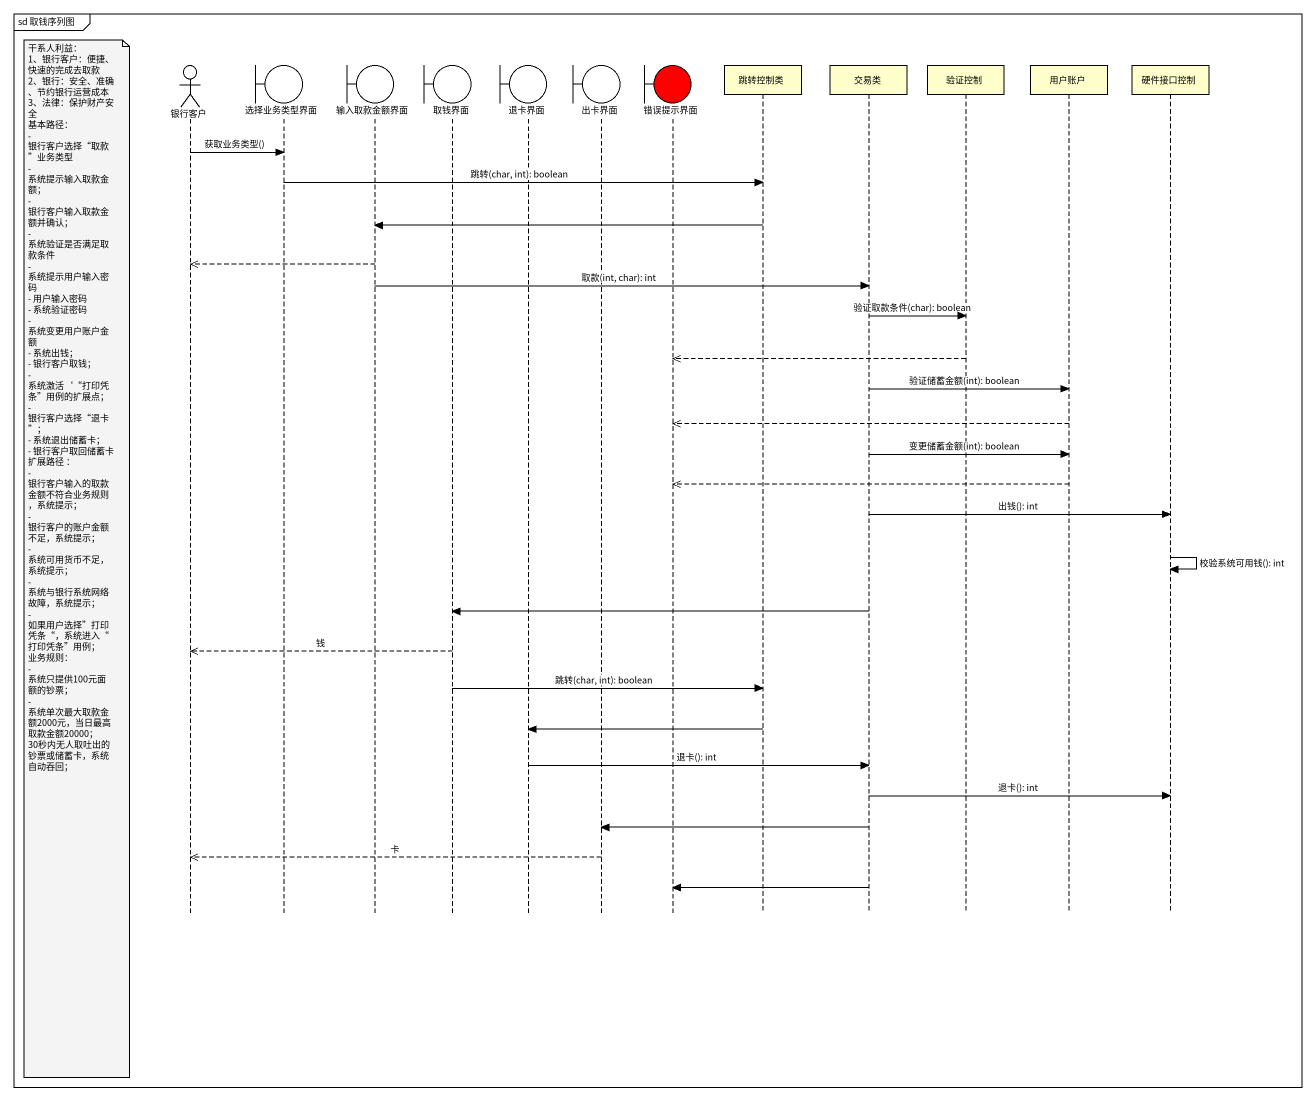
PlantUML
@startuml
mainframe sd 取钱序列图
hide footbox
actor 银行客户
boundary 选择业务类型界面
boundary 输入取款金额界面
boundary 取钱界面
boundary 退卡界面
boundary 出卡界面
boundary 错误提示界面 #FF0000
participant 跳转控制类
participant 交易类
participant 验证控制
participant 用户账户
participant 硬件接口控制

银行客户 -> 选择业务类型界面 : 获取业务类型()
选择业务类型界面 -> 跳转控制类 : 跳转(char, int): boolean
跳转控制类 -> 输入取款金额界面
输入取款金额界面 -->> 银行客户
输入取款金额界面 -> 交易类 : 取款(int, char): int
交易类 -> 验证控制 : 验证取款条件(char): boolean
验证控制 -->> 错误提示界面
交易类 -> 用户账户 : 验证储蓄金额(int): boolean
用户账户 -->> 错误提示界面
交易类 -> 用户账户 : 变更储蓄金额(int): boolean
用户账户 -->> 错误提示界面
交易类 -> 硬件接口控制 : 出钱(): int
硬件接口控制 -> 硬件接口控制 : 校验系统可用钱(): int
note left of 银行客户
  干系人利益：
  1、银行客户：便捷、快速的完成去取款
  2、银行：安全、准确、节约银行运营成本
  3、法律：保护财产安全
  基本路径：
  - 银行客户选择“取款”业务类型
  - 系统提示输入取款金额；
  - 银行客户输入取款金额并确认；
  - 系统验证是否满足取款条件
  - 系统提示用户输入密码
  - 用户输入密码
  - 系统验证密码
  - 系统变更用户账户金额
  - 系统出钱；
  - 银行客户取钱；
  - 系统激活‘“打印凭条”用例的扩展点；
  - 银行客户选择“退卡”；
  - 系统退出储蓄卡；
  - 银行客户取回储蓄卡
  扩展路径 ：
  - 银行客户输入的取款金额不符合业务规则，系统提示；
  - 银行客户的账户金额不足，系统提示；
  - 系统可用货币不足，系统提示；
  - 系统与银行系统网络故障，系统提示；
  - 如果用户选择”打印凭条“，系统进入“打印凭条”用例；
  业务规则：
  - 系统只提供100元面额的钞票；
  - 系统单次最大取款金额2000元，当日最高取款金额20000；
  30秒内无人取吐出的钞票或储蓄卡，系统自动吞回；
end note
交易类 -> 取钱界面
取钱界面 -->> 银行客户 : 钱
取钱界面 -> 跳转控制类 : 跳转(char, int): boolean
跳转控制类 -> 退卡界面
退卡界面 -> 交易类 : 退卡(): int
交易类 -> 硬件接口控制 : 退卡(): int
交易类 -> 出卡界面
出卡界面 -->> 银行客户 : 卡
交易类 -> 错误提示界面
@enduml
